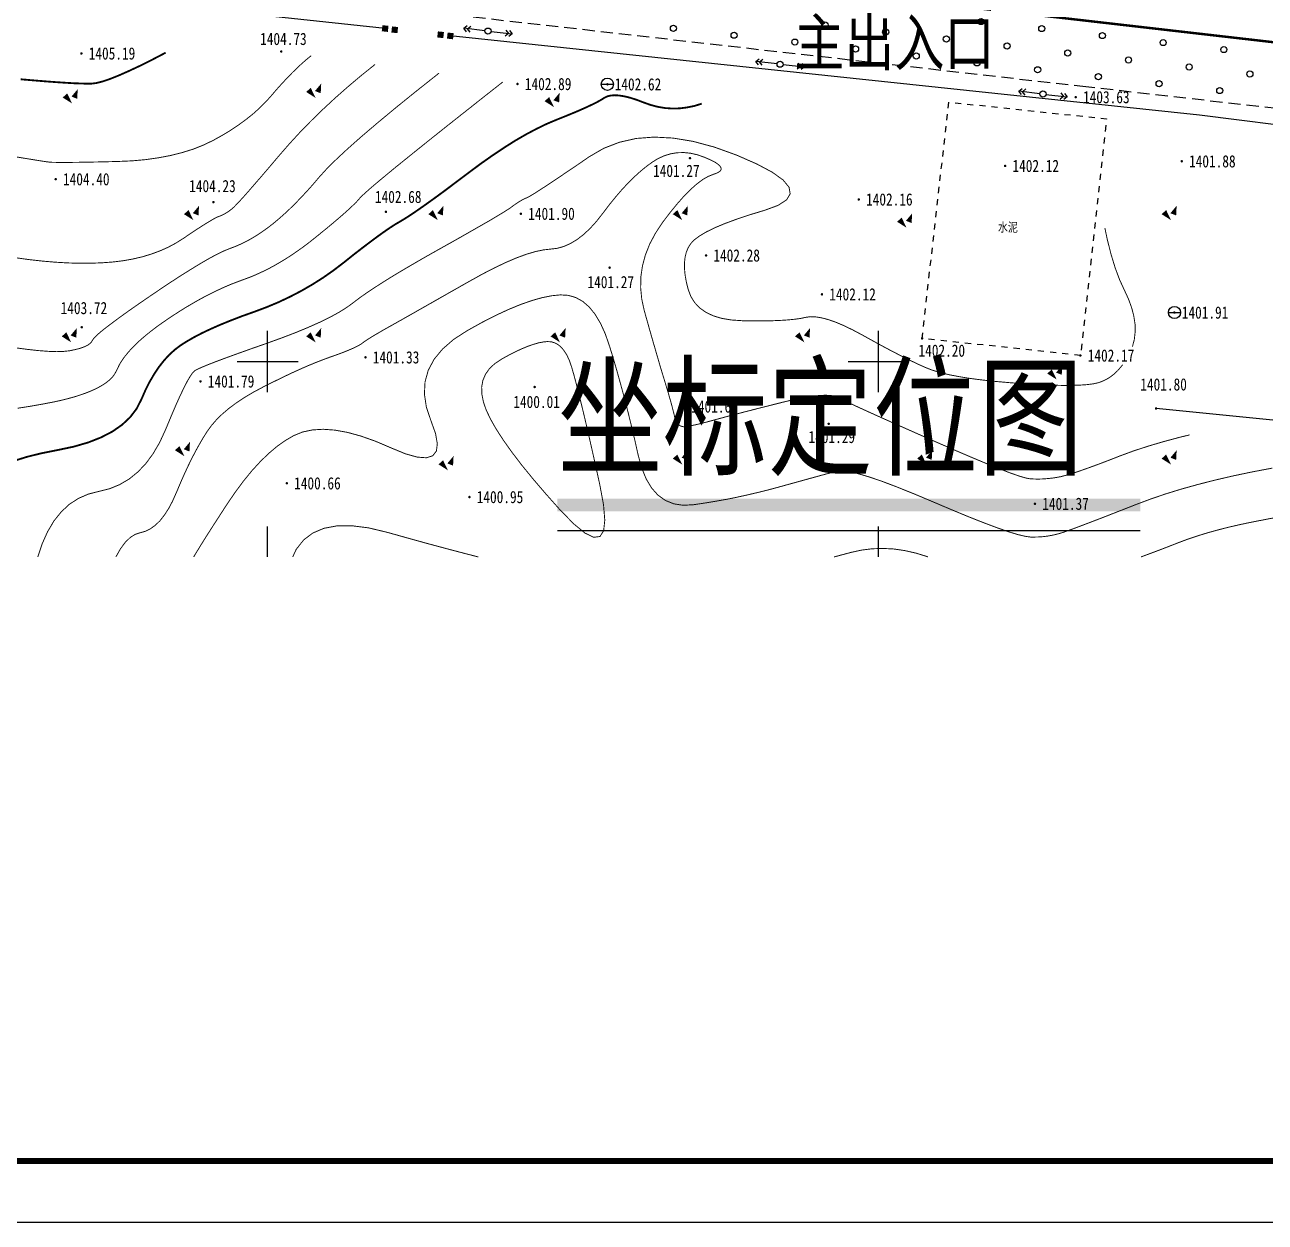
# Model space of a CAD drawing. Extents: x 496261 to 1768172, y 3738341 to 4579341.
# Drawn here: x 496660.3 to 496863.3, y 4378959.2 to 4379155.1 of the extents above; entities that cross this region are included whole.
import ezdxf
from ezdxf.enums import TextEntityAlignment as Align

# ---------------------------------------------------------------- set-up
doc = ezdxf.new("R2010")
doc.units = 0
doc.header["$MEASUREMENT"] = 0
doc.linetypes.add('X5', pattern=[3, 2, -1])
doc.linetypes.add('X6', pattern=[2, 1, -1])
doc.layers.get('0').update_dxf_attribs({"color": 8, "linetype": 'CONTINUOUS'})
for name, color, linetype in [('DGX', 8, 'CONTINUOUS'), ('DIM_SYMB', 3, 'CONTINUOUS'), ('DLSS', 8, 'CONTINUOUS'), ('DMTZ', 8, 'CONTINUOUS'), ('GCD', 8, 'CONTINUOUS'), ('GXYZ', 8, 'CONTINUOUS'), ('JMD', 8, 'CONTINUOUS'), ('PUB_TEXT', 7, 'CONTINUOUS'), ('PUB_TITLE', 7, 'CONTINUOUS'), ('TK', 8, 'CONTINUOUS'), ('ZBTZ', 8, 'CONTINUOUS')]:
    doc.layers.add(name, color=color, linetype=linetype)
doc.styles.add('-黑体', font='simhei.ttf', dxfattribs={"width": 0.8})
doc.styles.add('HT', font='simhei.ttf', dxfattribs={"width": 0.8})
doc.styles.add('HZ', font='', dxfattribs={"width": 0.8})
doc.styles.get('HZ').set_extended_font_data('SimSun')
doc.linetypes.add('10411', pattern='A,2,[150,AAA.SHX,S=1,R=0,X=0,Y=1],2,[151,AAA.SHX,S=1,R=0,X=0,Y=3],1e-11', length=4)
doc.linetypes.add('444', pattern='A,4.5,[145,AAA.SHX,S=1,R=0,X=0,Y=1],4.5,-0.5,[146,AAA.SHX,S=1,R=0,X=0,Y=0],-0.5', length=10)

# ---------------------------------------------------------------- blocks, each defined once
blk = doc.blocks.new('gc170')
at = {"linetype": 'Continuous'}
blk.add_circle((0, 0), 0.5, dxfattribs=at)
blk = doc.blocks.new('gc013a')
at = {"linetype": 'Continuous'}
blk.add_line((0.5, 0), (4, 0), dxfattribs=at)
at = {"linetype": 'Continuous', "flags": 128}
for points in [[(2.88, 0.5), (3.38, 0), (2.88, -0.5)], [(3.5, 0.5), (4, 0), (3.5, -0.5)]]:
    blk.add_lwpolyline(points, dxfattribs=at)
blk = doc.blocks.new('GC200')
at = {"linetype": 'Continuous', "const_width": 0.2, "flags": 128}
blk.add_lwpolyline([(-0.1, 0, 1), (0.1, 0, 1)], format="xyb", close=True, dxfattribs=at)
blk = doc.blocks.new('GC042')
blk.add_line((-1, 0), (1, 0))
blk.add_circle((0, 0), 1)
blk = doc.blocks.new('GC002')
at = {"const_width": 1}
blk.add_lwpolyline([(-0.5, 0), (0.5, 0)], dxfattribs=at)
blk = doc.blocks.new('gc090')
for points in [[(-1.02, 0.41, 1, 0, 0), (0.15, -0.9, 0, 0, 0)], [(1.07, 1.45, 0, 1, 0), (0.52, 0.05, 1, 1, 0)]]:
    blk.add_lwpolyline(points, format="xyseb")

msp = doc.modelspace()

# ---------------------------------------------------------------- linework, layer by layer
at = {"layer": 'DGX', "color": 8, "linetype": 'Continuous', "const_width": 0.15}
msp.add_lwpolyline([(496738.5, 4379145.75, 0.000383), (496735.15, 4379143.12, 0.000718), (496733.36, 4379141.7, 0.000002), (496728.88, 4379138.16, 0.000366), (496728.85, 4379138.13, 0.00058), (496727.09, 4379136.73, 0.000485), (496724.98, 4379135.04, 0.000826), (496723.54, 4379133.88, 0.00066), (496721.73, 4379132.42, 0.001266), (496720.62, 4379131.52, 0.000934), (496719.12, 4379130.28, 0.002169), (496718.36, 4379129.65, 0.001342), (496717.14, 4379128.62, 0.004496), (496716.34, 4379127.92, 0.006502), (496715.8, 4379127.43, 0.008485), (496715.43, 4379127.08, 0.008771), (496715.08, 4379126.72, 0.010543), (496714.83, 4379126.44, -0.012578), (496714.62, 4379126.2, -0.005054), (496714.32, 4379125.9, -0.00513), (496714.02, 4379125.6, -0.003045), (496713.62, 4379125.22, -0.003628), (496713.28, 4379124.9, -0.002324), (496712.81, 4379124.48, -0.002695), (496712.41, 4379124.12, -0.001828), (496711.87, 4379123.65, -0.002078), (496711.4, 4379123.25, -0.001473), (496710.8, 4379122.74, -0.00165), (496710.26, 4379122.29, -0.001211), (496709.76, 4379121.87, -0.000776), (496708.98, 4379121.24, -0.001577), (496708.41, 4379120.77, -0.00108), (496707.57, 4379120.1, -0.00422), (496706.93, 4379119.59, -0.003267), (496706.09, 4379118.95, -0.005667), (496705.45, 4379118.48, -0.004531), (496704.62, 4379117.9, -0.004938), (496703.9, 4379117.41, -0.004801), (496703.15, 4379116.92, -0.005222), (496702.43, 4379116.48, -0.005081), (496701.69, 4379116.04, -0.005511), (496700.97, 4379115.63, -0.005368), (496700.23, 4379115.23, -0.005801), (496699.51, 4379114.87, -0.005659), (496698.77, 4379114.52, -0.006089), (496697.83, 4379114.1, -0.011227), (496697.31, 4379113.88, -0.00109), (496696.78, 4379113.68, -0.000645), (496695.86, 4379113.34, -0.00127), (496695, 4379113.02, 0.001824), (496694.4, 4379112.79, 0.008821), (496693.87, 4379112.58, 0.004861), (496692.92, 4379112.17, 0.004396), (496692.15, 4379111.82, 0.004546), (496691.41, 4379111.47, 0.004109), (496690.62, 4379111.08, 0.004249), (496689.87, 4379110.7, 0.003842), (496689.07, 4379110.27, 0.003972), (496688.3, 4379109.84, 0.003593), (496687.49, 4379109.37, 0.003714), (496686.71, 4379108.91, 0.003362), (496685.93, 4379108.43, 0.003134), (496685.1, 4379107.9, 0.003489), (496684.33, 4379107.39, 0.00307), (496683.46, 4379106.81, 0.004551), (496682.7, 4379106.29, 0.00413), (496681.88, 4379105.7, 0.005892), (496681.22, 4379105.2, 0.005158), (496680.47, 4379104.61, 0.006591), (496679.86, 4379104.11, 0.006057), (496679.21, 4379103.55, 0.00784), (496678.68, 4379103.06, 0.007179), (496678.12, 4379102.51, 0.0094), (496677.66, 4379102.03, 0.008586), (496677.18, 4379101.49, 0.011336), (496676.8, 4379101.03, 0.010352), (496676.4, 4379100.51, 0.013693), (496676.05, 4379099.98, 0.017055), (496675.78, 4379099.54, 0.020425), (496675.59, 4379099.16, -0.014533), (496675.33, 4379098.61, -0.012396), (496675.05, 4379098.1, -0.015804), (496674.8, 4379097.71, -0.044419), (496674.52, 4379097.36, -0.027712), (496673.99, 4379096.87, -0.018279), (496673.42, 4379096.43, -0.020748), (496672.89, 4379096.09, -0.013378), (496672.15, 4379095.68, -0.015382), (496671.49, 4379095.36, -0.010068), (496670.6, 4379094.98, -0.011552), (496669.81, 4379094.69, -0.007788), (496668.77, 4379094.34, -0.008859), (496667.84, 4379094.07, -0.006169), (496666.56, 4379093.74, -0.008031), (496665.58, 4379093.51, -0.003902), (496664.13, 4379093.22, -0.005082), (496663.02, 4379093.01, -0.001457), (496661.49, 4379092.74, -0.00215), (496660.45, 4379092.57, -0.00126), (496659.1, 4379092.36, -0.001756)], format="xyb", dxfattribs=at)
at = {"layer": 'DGX', "color": 8, "linetype": 'Continuous', "const_width": 0.3, "flags": 128}
msp.add_lwpolyline([(496683.33, 4379150.55), (496681.07, 4379149.37), (496679.02, 4379148.35), (496677.18, 4379147.49), (496675.56, 4379146.78), (496674.15, 4379146.22), (496672.95, 4379145.82), (496671.96, 4379145.57), (496671.19, 4379145.48), (496670.42, 4379145.47), (496669.46, 4379145.5), (496668.3, 4379145.54), (496666.95, 4379145.62), (496665.4, 4379145.72), (496663.66, 4379145.85), (496661.72, 4379146.01), (496659.59, 4379146.19)], dxfattribs=at)
at = {"layer": 'DGX', "color": 8, "linetype": 'Continuous', "const_width": 0.15, "flags": 128}
for points, elevation in [([(496707.14, 4379150.05), (496706.39, 4379149.45), (496705.63, 4379148.78), (496704.85, 4379148.06), (496704.05, 4379147.27), (496703.23, 4379146.43), (496702.39, 4379145.53), (496701.53, 4379144.58), (496700.66, 4379143.56), (496699.74, 4379142.53), (496698.74, 4379141.53), (496697.66, 4379140.56), (496696.5, 4379139.63), (496695.26, 4379138.72), (496693.95, 4379137.84), (496692.55, 4379137), (496691.08, 4379136.18), (496689.51, 4379135.43), (496687.83, 4379134.76), (496686.04, 4379134.2), (496684.14, 4379133.72), (496682.13, 4379133.34), (496680.02, 4379133.04), (496677.79, 4379132.84), (496675.45, 4379132.74), (496673.18, 4379132.68), (496671.16, 4379132.64), (496669.39, 4379132.61), (496667.88, 4379132.59), (496666.62, 4379132.58), (496665.61, 4379132.59), (496664.85, 4379132.6), (496664.34, 4379132.63), (496663.7, 4379132.71), (496662.54, 4379132.89), (496660.87, 4379133.16), (496658.67, 4379133.52)], 1404.5), ([(496717.59, 4379148.62), (496715.32, 4379146.8), (496713.14, 4379144.96), (496711.04, 4379143.11), (496709.03, 4379141.24), (496707.1, 4379139.36), (496705.25, 4379137.46), (496703.49, 4379135.54), (496701.81, 4379133.61), (496700.26, 4379131.78), (496698.88, 4379130.17), (496697.66, 4379128.77), (496696.63, 4379127.58), (496695.76, 4379126.61), (496695.06, 4379125.86), (496694.53, 4379125.31), (496694.17, 4379124.99), (496693.9, 4379124.78), (496693.63, 4379124.58), (496693.36, 4379124.4), (496693.09, 4379124.24), (496692.82, 4379124.09), (496692.55, 4379123.96), (496692.28, 4379123.84), (496692.01, 4379123.74), (496691.69, 4379123.61), (496691.25, 4379123.38), (496690.7, 4379123.06), (496690.03, 4379122.66), (496689.25, 4379122.17), (496688.36, 4379121.59), (496687.35, 4379120.92), (496686.23, 4379120.16), (496685.02, 4379119.4), (496683.74, 4379118.71), (496682.39, 4379118.11), (496680.98, 4379117.59), (496679.5, 4379117.14), (496677.95, 4379116.78), (496676.34, 4379116.49), (496674.66, 4379116.29), (496672.92, 4379116.16), (496671.1, 4379116.09), (496669.22, 4379116.08), (496667.26, 4379116.14), (496665.24, 4379116.26), (496663.14, 4379116.44), (496660.98, 4379116.68), (496658.75, 4379116.99)], 1404), ([(496728.05, 4379147.19), (496724.34, 4379144.25), (496721, 4379141.55), (496718.01, 4379139.07), (496715.38, 4379136.83), (496713.11, 4379134.82), (496711.2, 4379133.04), (496709.64, 4379131.49), (496708.44, 4379130.17), (496707.44, 4379128.99), (496706.45, 4379127.88), (496705.47, 4379126.84), (496704.52, 4379125.85), (496703.58, 4379124.93), (496702.66, 4379124.07), (496701.76, 4379123.28), (496700.87, 4379122.54), (496700, 4379121.87), (496699.12, 4379121.24), (496698.25, 4379120.66), (496697.39, 4379120.14), (496696.52, 4379119.66), (496695.66, 4379119.24), (496694.8, 4379118.86), (496693.94, 4379118.54), (496692.99, 4379118.16), (496691.85, 4379117.62), (496690.53, 4379116.92), (496689.03, 4379116.05), (496687.34, 4379115.02), (496685.46, 4379113.84), (496683.4, 4379112.49), (496681.15, 4379110.97), (496678.95, 4379109.46), (496677.03, 4379108.12), (496675.39, 4379106.93), (496674.02, 4379105.91), (496672.93, 4379105.06), (496672.12, 4379104.37), (496671.59, 4379103.84), (496671.33, 4379103.47), (496671.17, 4379103.2), (496670.93, 4379102.94), (496670.59, 4379102.7), (496670.16, 4379102.48), (496669.65, 4379102.27), (496669.05, 4379102.09), (496668.35, 4379101.92), (496667.57, 4379101.76), (496666.64, 4379101.66), (496665.49, 4379101.62), (496664.11, 4379101.67), (496662.52, 4379101.79), (496660.71, 4379101.99), (496658.67, 4379102.26)], 1403.5)]:
    msp.add_lwpolyline(points, dxfattribs=dict(at, elevation=elevation))
at = {"layer": 'DGX', "color": 8, "linetype": 'Continuous'}
for points, const_width, elevation in [([(496771.06, 4379142.2), (496769.86, 4379141.83), (496768.65, 4379141.58), (496767.46, 4379141.43), (496766.26, 4379141.4), (496765.07, 4379141.48), (496763.88, 4379141.68), (496762.69, 4379141.99), (496761.51, 4379142.41), (496760.38, 4379142.84), (496759.34, 4379143.17), (496758.39, 4379143.4), (496757.53, 4379143.54), (496756.77, 4379143.58), (496756.1, 4379143.52), (496755.53, 4379143.37), (496755.05, 4379143.12), (496754.55, 4379142.8), (496753.91, 4379142.45), (496753.13, 4379142.06), (496752.22, 4379141.63), (496751.17, 4379141.16), (496749.99, 4379140.66), (496748.67, 4379140.12), (496747.22, 4379139.54), (496745.66, 4379138.88), (496744.03, 4379138.09), (496742.33, 4379137.19), (496740.55, 4379136.16), (496738.71, 4379135), (496736.8, 4379133.72), (496734.81, 4379132.32), (496732.76, 4379130.79), (496730.75, 4379129.28), (496728.93, 4379127.91), (496727.28, 4379126.7), (496725.8, 4379125.64), (496724.5, 4379124.73), (496723.38, 4379123.97), (496722.43, 4379123.36), (496721.66, 4379122.9), (496720.91, 4379122.46), (496720.05, 4379121.91), (496719.08, 4379121.24), (496717.98, 4379120.45), (496716.77, 4379119.55), (496715.44, 4379118.54), (496713.99, 4379117.42), (496712.43, 4379116.17), (496710.78, 4379114.91), (496709.08, 4379113.72), (496707.33, 4379112.61), (496705.53, 4379111.57), (496703.67, 4379110.6), (496701.76, 4379109.7), (496699.8, 4379108.88), (496697.79, 4379108.13), (496695.82, 4379107.43), (496693.98, 4379106.72), (496692.28, 4379106.03), (496690.71, 4379105.34), (496689.27, 4379104.66), (496687.97, 4379103.98), (496686.8, 4379103.31), (496685.76, 4379102.65), (496684.81, 4379101.93), (496683.9, 4379101.1), (496683.04, 4379100.16), (496682.21, 4379099.1), (496681.43, 4379097.93), (496680.68, 4379096.65), (496679.98, 4379095.25), (496679.32, 4379093.74), (496678.54, 4379092.24), (496677.5, 4379090.88), (496676.19, 4379089.65), (496674.61, 4379088.55), (496672.76, 4379087.59), (496670.65, 4379086.76), (496668.26, 4379086.07), (496665.61, 4379085.51), (496662.98, 4379084.99), (496660.67, 4379084.42), (496658.67, 4379083.8)], 0.3, 1402.5), ([(496839.94, 4379099.49), (496839.85, 4379099.36), (496839.18, 4379098.56), (496838.46, 4379097.88), (496837.69, 4379097.32), (496836.88, 4379096.88), (496836.03, 4379096.55), (496835.12, 4379096.35), (496834.1, 4379096.22), (496832.89, 4379096.14), (496831.47, 4379096.1), (496829.87, 4379096.1), (496828.06, 4379096.15), (496826.06, 4379096.23), (496823.87, 4379096.36), (496821.48, 4379096.54), (496819.09, 4379096.75), (496816.89, 4379096.99), (496814.88, 4379097.25), (496813.06, 4379097.55), (496811.42, 4379097.87), (496809.98, 4379098.23), (496808.73, 4379098.61), (496807.66, 4379099.03), (496806.65, 4379099.48), (496805.56, 4379100), (496804.39, 4379100.57), (496803.14, 4379101.21), (496801.81, 4379101.9), (496800.4, 4379102.65), (496798.91, 4379103.47), (496797.34, 4379104.34), (496795.78, 4379105.17), (496794.34, 4379105.87), (496793.01, 4379106.43), (496791.79, 4379106.86), (496790.69, 4379107.15), (496789.69, 4379107.31), (496788.82, 4379107.34), (496788.05, 4379107.23), (496787.27, 4379107.06), (496786.34, 4379106.93), (496785.26, 4379106.82), (496784.05, 4379106.74), (496782.68, 4379106.68), (496781.17, 4379106.65), (496779.51, 4379106.65), (496777.71, 4379106.68), (496775.94, 4379106.8), (496774.35, 4379107.06), (496772.95, 4379107.48), (496771.74, 4379108.05), (496770.73, 4379108.77), (496769.9, 4379109.64), (496769.27, 4379110.66), (496768.83, 4379111.83), (496768.53, 4379113.04), (496768.33, 4379114.17), (496768.23, 4379115.22), (496768.23, 4379116.19), (496768.33, 4379117.08), (496768.53, 4379117.89), (496768.83, 4379118.62), (496769.24, 4379119.28), (496769.82, 4379119.9), (496770.67, 4379120.54), (496771.78, 4379121.2), (496773.16, 4379121.88), (496774.81, 4379122.57), (496776.72, 4379123.28), (496778.9, 4379124.01), (496781.35, 4379124.75), (496783.53, 4379125.55), (496784.93, 4379126.45), (496785.53, 4379127.44), (496785.35, 4379128.52), (496784.38, 4379129.7), (496782.62, 4379130.97), (496780.07, 4379132.33), (496776.74, 4379133.79), (496773.1, 4379135.1), (496769.64, 4379136.03), (496766.36, 4379136.57), (496763.26, 4379136.73), (496760.34, 4379136.51), (496757.6, 4379135.89), (496755.03, 4379134.9), (496752.65, 4379133.52), (496750.49, 4379132.03), (496748.57, 4379130.74), (496746.92, 4379129.62), (496745.51, 4379128.69), (496744.36, 4379127.95), (496743.47, 4379127.38), (496742.83, 4379127.01), (496742.44, 4379126.81), (496742.17, 4379126.7), (496741.9, 4379126.57), (496741.6, 4379126.41), (496741.3, 4379126.23), (496740.99, 4379126.04), (496740.66, 4379125.82), (496740.32, 4379125.58), (496739.97, 4379125.32), (496739.47, 4379124.97), (496738.69, 4379124.48), (496737.63, 4379123.84), (496736.29, 4379123.04), (496734.67, 4379122.11), (496732.76, 4379121.02), (496730.58, 4379119.78), (496728.11, 4379118.4), (496725.61, 4379116.99), (496723.32, 4379115.66), (496721.23, 4379114.43), (496719.36, 4379113.28), (496717.7, 4379112.22), (496716.24, 4379111.25), (496714.99, 4379110.37), (496713.96, 4379109.58), (496712.92, 4379108.83), (496711.67, 4379108.05), (496710.21, 4379107.25), (496708.53, 4379106.43), (496706.65, 4379105.59), (496704.55, 4379104.72), (496702.24, 4379103.84), (496699.72, 4379102.93), (496697.23, 4379102.06), (496695.05, 4379101.28), (496693.15, 4379100.59), (496691.55, 4379099.99), (496690.24, 4379099.48), (496689.22, 4379099.06), (496688.5, 4379098.73), (496688.06, 4379098.49), (496687.74, 4379098.17), (496687.34, 4379097.59), (496686.86, 4379096.77), (496686.31, 4379095.7), (496685.67, 4379094.37), (496684.96, 4379092.79), (496684.18, 4379090.96), (496683.31, 4379088.87), (496682.35, 4379086.78), (496681.27, 4379084.93), (496680.08, 4379083.31), (496678.77, 4379081.93), (496677.35, 4379080.78), (496675.81, 4379079.87), (496674.16, 4379079.19), (496672.39, 4379078.75), (496670.63, 4379078.3), (496669.02, 4379077.59), (496667.55, 4379076.63), (496666.23, 4379075.4), (496665.04, 4379073.92), (496664, 4379072.17), (496663.11, 4379070.17), (496662.39, 4379068.02)], 0.15, 1402), ([(496675.18, 4379068.02), (496675.24, 4379068.15), (496675.96, 4379069.41), (496676.72, 4379070.43), (496677.5, 4379071.19), (496678.32, 4379071.72), (496679.17, 4379071.99), (496680.02, 4379072.23), (496680.84, 4379072.64), (496681.63, 4379073.21), (496682.39, 4379073.95), (496683.11, 4379074.87), (496683.81, 4379075.95), (496684.47, 4379077.2), (496685.1, 4379078.62), (496685.72, 4379080.09), (496686.34, 4379081.5), (496686.96, 4379082.84), (496687.58, 4379084.11), (496688.21, 4379085.32), (496688.84, 4379086.46), (496689.47, 4379087.54), (496690.11, 4379088.55), (496690.81, 4379089.52), (496691.64, 4379090.48), (496692.59, 4379091.41), (496693.67, 4379092.33), (496694.88, 4379093.23), (496696.22, 4379094.12), (496697.69, 4379094.99), (496699.28, 4379095.84), (496700.9, 4379096.65), (496702.45, 4379097.41), (496703.92, 4379098.11), (496705.32, 4379098.75), (496706.65, 4379099.33), (496707.91, 4379099.85), (496709.1, 4379100.31), (496710.21, 4379100.72), (496711.24, 4379101.08), (496712.16, 4379101.42), (496712.97, 4379101.74), (496713.68, 4379102.04), (496714.29, 4379102.31), (496714.79, 4379102.56), (496715.19, 4379102.79), (496715.48, 4379102.99), (496715.77, 4379103.21), (496716.14, 4379103.46), (496716.59, 4379103.75), (496717.13, 4379104.09), (496717.75, 4379104.46), (496718.46, 4379104.87), (496719.25, 4379105.33), (496720.13, 4379105.82), (496721.13, 4379106.38), (496722.3, 4379107.04), (496723.64, 4379107.8), (496725.15, 4379108.66), (496726.83, 4379109.61), (496728.67, 4379110.66), (496730.68, 4379111.8), (496732.87, 4379113.04), (496735.06, 4379114.26), (496737.11, 4379115.32), (496739.01, 4379116.22), (496740.76, 4379116.97), (496742.36, 4379117.56), (496743.82, 4379117.99), (496745.14, 4379118.27), (496746.31, 4379118.4), (496747.4, 4379118.53), (496748.48, 4379118.83), (496749.56, 4379119.31), (496750.64, 4379119.96), (496751.71, 4379120.78), (496752.77, 4379121.77), (496753.83, 4379122.94), (496754.88, 4379124.28), (496755.93, 4379125.66), (496756.97, 4379126.94), (496757.99, 4379128.13), (496759.01, 4379129.22), (496760.02, 4379130.22), (496761.01, 4379131.12), (496762, 4379131.93), (496762.97, 4379132.64), (496763.95, 4379133.24), (496764.96, 4379133.69), (496765.99, 4379134), (496767.04, 4379134.17), (496768.12, 4379134.2), (496769.22, 4379134.09), (496770.35, 4379133.83), (496771.5, 4379133.43), (496772.54, 4379132.98), (496773.33, 4379132.56), (496773.88, 4379132.16), (496774.18, 4379131.79), (496774.24, 4379131.46), (496774.05, 4379131.15), (496773.61, 4379130.87), (496772.93, 4379130.62), (496772.1, 4379130.29), (496771.21, 4379129.78), (496770.26, 4379129.07), (496769.26, 4379128.18), (496768.19, 4379127.11), (496767.07, 4379125.84), (496765.88, 4379124.39), (496764.64, 4379122.75), (496763.49, 4379121.01), (496762.55, 4379119.25), (496761.84, 4379117.47), (496761.36, 4379115.68), (496761.09, 4379113.87), (496761.06, 4379112.04), (496761.24, 4379110.2), (496761.65, 4379108.33), (496762.16, 4379106.52), (496762.64, 4379104.81), (496763.1, 4379103.21), (496763.53, 4379101.73), (496763.93, 4379100.35), (496764.3, 4379099.08), (496764.65, 4379097.92), (496764.97, 4379096.88), (496765.26, 4379095.91), (496765.53, 4379095.02), (496765.77, 4379094.19), (496765.99, 4379093.42), (496766.18, 4379092.73), (496766.34, 4379092.09), (496766.49, 4379091.52), (496766.6, 4379091.02), (496766.72, 4379090.59), (496766.87, 4379090.21), (496767.06, 4379089.91), (496767.27, 4379089.67), (496767.52, 4379089.49), (496767.8, 4379089.38), (496768.11, 4379089.33), (496768.46, 4379089.35), (496768.86, 4379089.41), (496769.32, 4379089.5), (496769.85, 4379089.61), (496770.45, 4379089.75), (496771.12, 4379089.91), (496771.86, 4379090.1), (496772.67, 4379090.32), (496773.54, 4379090.56), (496774.51, 4379090.82), (496775.58, 4379091.11), (496776.77, 4379091.42), (496778.07, 4379091.76), (496779.48, 4379092.12), (496781, 4379092.51), (496782.63, 4379092.92), (496784.37, 4379093.36), (496786.08, 4379093.76), (496787.63, 4379094.08), (496789.01, 4379094.31), (496790.23, 4379094.44), (496791.29, 4379094.49), (496792.17, 4379094.45), (496792.9, 4379094.32), (496793.45, 4379094.09), (496794.11, 4379093.75), (496795.14, 4379093.25), (496796.53, 4379092.6), (496798.3, 4379091.79), (496800.43, 4379090.83), (496802.93, 4379089.71), (496805.79, 4379088.44), (496809.02, 4379087.01), (496812.26, 4379085.59), (496815.13, 4379084.36), (496817.64, 4379083.31), (496819.79, 4379082.45), (496821.57, 4379081.76), (496822.99, 4379081.27), (496824.05, 4379080.95), (496824.75, 4379080.82), (496825.26, 4379080.79), (496825.79, 4379080.77), (496826.33, 4379080.77), (496826.88, 4379080.79), (496827.44, 4379080.83), (496828, 4379080.88), (496828.58, 4379080.95), (496829.17, 4379081.04), (496829.85, 4379081.17), (496830.71, 4379081.4), (496831.75, 4379081.71), (496832.96, 4379082.11), (496834.35, 4379082.6), (496835.91, 4379083.17), (496837.65, 4379083.83), (496839.57, 4379084.58), (496841.69, 4379085.36), (496844.04, 4379086.13), (496846.61, 4379086.89), (496849.41, 4379087.64), (496850.92, 4379088)], 0.15, 1401.5), ([(496687.91, 4379068.02), (496688.13, 4379068.4), (496688.81, 4379069.52), (496689.65, 4379070.88), (496690.66, 4379072.47), (496691.84, 4379074.3), (496693.18, 4379076.37), (496694.6, 4379078.47), (496696.01, 4379080.38), (496697.41, 4379082.1), (496698.81, 4379083.63), (496700.2, 4379084.98), (496701.58, 4379086.14), (496702.95, 4379087.11), (496704.32, 4379087.9), (496705.76, 4379088.48), (496707.35, 4379088.81), (496709.1, 4379088.92), (496711.01, 4379088.78), (496713.07, 4379088.41), (496715.29, 4379087.8), (496717.66, 4379086.96), (496720.19, 4379085.88), (496722.57, 4379084.9), (496724.5, 4379084.36), (496725.99, 4379084.25), (496727.04, 4379084.59), (496727.63, 4379085.35), (496727.78, 4379086.56), (496727.49, 4379088.21), (496726.75, 4379090.29), (496725.99, 4379092.53), (496725.67, 4379094.66), (496725.77, 4379096.68), (496726.3, 4379098.58), (496727.26, 4379100.38), (496728.65, 4379102.06), (496730.46, 4379103.63), (496732.71, 4379105.08), (496735.09, 4379106.4), (496737.34, 4379107.55), (496739.45, 4379108.53), (496741.42, 4379109.34), (496743.26, 4379109.98), (496744.95, 4379110.46), (496746.51, 4379110.77), (496747.93, 4379110.91), (496749.23, 4379110.83), (496750.45, 4379110.47), (496751.59, 4379109.84), (496752.64, 4379108.92), (496753.6, 4379107.74), (496754.48, 4379106.27), (496755.27, 4379104.53), (496755.97, 4379102.51), (496756.63, 4379100.35), (496757.26, 4379098.17), (496757.87, 4379095.97), (496758.47, 4379093.76), (496759.04, 4379091.53), (496759.59, 4379089.28), (496760.13, 4379087.02), (496760.64, 4379084.74), (496761.22, 4379082.61), (496761.96, 4379080.8), (496762.86, 4379079.3), (496763.91, 4379078.12), (496765.13, 4379077.26), (496766.5, 4379076.71), (496768.02, 4379076.48), (496769.7, 4379076.57), (496771.46, 4379076.83), (496773.22, 4379077.12), (496774.97, 4379077.43), (496776.73, 4379077.78), (496778.47, 4379078.16), (496780.22, 4379078.57), (496781.96, 4379079), (496783.7, 4379079.47), (496785.36, 4379079.93), (496786.89, 4379080.35), (496788.29, 4379080.74), (496789.54, 4379081.08), (496790.65, 4379081.39), (496791.63, 4379081.65), (496792.47, 4379081.88), (496793.16, 4379082.07), (496793.96, 4379082.14), (496795.09, 4379082.01), (496796.55, 4379081.68), (496798.35, 4379081.15), (496800.48, 4379080.43), (496802.94, 4379079.5), (496805.73, 4379078.38), (496808.86, 4379077.06), (496812, 4379075.73), (496814.8, 4379074.57), (496817.29, 4379073.59), (496819.45, 4379072.78), (496821.29, 4379072.14), (496822.81, 4379071.68), (496824, 4379071.4), (496824.87, 4379071.28), (496825.58, 4379071.28), (496826.28, 4379071.3), (496826.97, 4379071.35), (496827.66, 4379071.44), (496828.35, 4379071.56), (496829.03, 4379071.71), (496829.7, 4379071.89), (496830.37, 4379072.1), (496831.14, 4379072.38), (496832.11, 4379072.73), (496833.27, 4379073.17), (496834.64, 4379073.69), (496836.21, 4379074.29), (496837.98, 4379074.98), (496839.95, 4379075.75), (496842.12, 4379076.6), (496844.46, 4379077.48), (496846.92, 4379078.32), (496849.52, 4379079.12), (496852.24, 4379079.88), (496855.1, 4379080.61), (496858.08, 4379081.3), (496861.19, 4379081.95), (496864.43, 4379082.56)], 0.15, 1401), ([(496842.93, 4379068.02), (496843, 4379068.05), (496844.51, 4379068.61), (496846, 4379069.17), (496847.49, 4379069.74), (496848.96, 4379070.32), (496850.46, 4379070.88), (496852.05, 4379071.42), (496853.72, 4379071.94), (496855.48, 4379072.43), (496857.32, 4379072.9), (496859.24, 4379073.34), (496861.25, 4379073.76), (496863.34, 4379074.16), (496865.44, 4379074.57)], 0.15, 1400.5), ([(496704.11, 4379068.02), (496704.7, 4379069.29), (496705.9, 4379070.8), (496707.4, 4379071.94), (496709.22, 4379072.71), (496711.35, 4379073.11), (496713.79, 4379073.13), (496716.54, 4379072.78), (496719.6, 4379072.05), (496722.81, 4379071.15), (496726.02, 4379070.26), (496729.22, 4379069.4), (496732.41, 4379068.56), (496734.5, 4379068.02)], 0.15, 1400.5), ([(496792.7, 4379068.02), (496793.81, 4379068.32), (496795.45, 4379068.76), (496797.18, 4379069.14), (496798.92, 4379069.36), (496800.68, 4379069.42), (496802.46, 4379069.33), (496804.26, 4379069.07), (496806.08, 4379068.66), (496807.91, 4379068.1), (496808.1, 4379068.02)], 0.15, 1400.5)]:
    msp.add_lwpolyline(points, dxfattribs=dict(at, const_width=const_width, elevation=elevation))
at = {"layer": 'DGX', "color": 8, "linetype": 'Continuous', "const_width": 0.15}
msp.add_lwpolyline([(496837.03, 4379121.87), (496837.43, 4379119.96), (496838.05, 4379117.52), (496838.72, 4379115.33), (496839.43, 4379113.42), (496840.19, 4379111.76), (496840.88, 4379110.27), (496841.41, 4379108.83), (496841.77, 4379107.44), (496841.97, 4379106.11), (496841.99, 4379104.83), (496841.85, 4379103.6), (496841.54, 4379102.43)], dxfattribs=at)
at = {"layer": 'DGX', "color": 8, "linetype": 'Continuous', "const_width": 0.15, "flags": 128}
msp.add_lwpolyline([(496735.79, 4379092.04), (496735.32, 4379093.4), (496735.07, 4379094.66), (496735.04, 4379095.84), (496735.24, 4379096.93), (496735.67, 4379097.93), (496736.31, 4379098.84), (496737.19, 4379099.66), (496738.29, 4379100.39), (496739.46, 4379101.04), (496740.57, 4379101.61), (496741.61, 4379102.09), (496742.58, 4379102.49), (496743.49, 4379102.81), (496744.32, 4379103.05), (496745.09, 4379103.2), (496745.79, 4379103.27), (496746.43, 4379103.23), (496747.03, 4379103.05), (496747.59, 4379102.74), (496748.11, 4379102.29), (496748.58, 4379101.7), (496749.02, 4379100.98), (496749.41, 4379100.12), (496749.75, 4379099.13), (496750.11, 4379097.9), (496750.53, 4379096.33), (496751.01, 4379094.43), (496751.56, 4379092.2), (496752.17, 4379089.63), (496752.84, 4379086.72), (496753.57, 4379083.48), (496754.36, 4379079.91), (496754.98, 4379076.57), (496755.19, 4379074.03), (496755, 4379072.3), (496754.4, 4379071.37), (496753.38, 4379071.24), (496751.96, 4379071.92), (496750.14, 4379073.41), (496747.9, 4379075.69), (496745.58, 4379078.3), (496743.48, 4379080.75), (496741.62, 4379083.03), (496739.99, 4379085.16), (496738.6, 4379087.12), (496737.43, 4379088.92), (496736.5, 4379090.56)], close=True, dxfattribs=at)
at = {"layer": 'DIM_SYMB', "const_width": 2.1}
msp.add_lwpolyline([(496747.44, 4379076.53), (496842.83, 4379076.53)], dxfattribs=at)
at = {"layer": 'DIM_SYMB'}
msp.add_lwpolyline([(496747.44, 4379072.33), (496842.83, 4379072.33)], dxfattribs=at)
at = {"layer": 'DLSS', "color": 8, "linetype": 'Continuous', "const_width": 0.4, "flags": 128}
msp.add_lwpolyline([(496500, 4379194.13), (497000, 4379136.71)], dxfattribs=at)
at = {"layer": 'DLSS', "linetype": 'Continuous', "const_width": 0.4, "elevation": -23.72, "flags": 128}
msp.add_lwpolyline([(496500, 4379194.13), (497000, 4379136.71)], dxfattribs=at)
at = {"layer": 'DLSS', "color": 8, "linetype": 'X5', "flags": 128}
for points in [[(496545.87, 4379177.75), (496833.41, 4379145.06)], [(496833.41, 4379145.06), (497000, 4379126.13)]]:
    msp.add_lwpolyline(points, dxfattribs=at)
at = {"layer": 'DLSS', "color": 8, "linetype": 'X6', "elevation": 1402.17, "flags": 128}
msp.add_lwpolyline([(496833.03, 4379100.99), (496807.12, 4379103.79), (496811.5, 4379142.46), (496837.31, 4379139.72)], close=True, dxfattribs=at)
at = {"layer": 'DMTZ', "color": 8, "linetype": '10411', "elevation": 1400.68, "flags": 128}
msp.add_lwpolyline([(496960.38, 4379078.54), (496955.11, 4379080.98), (496912.09, 4379086.52), (496870, 4379089.84), (496845.42, 4379092.32)], dxfattribs=at)
at = {"layer": 'JMD', "color": 8, "linetype": '444', "flags": 128}
for points in [[(496719.24, 4379154.49), (496500, 4379177.93)], [(497000, 4379122.07), (496897.6, 4379134.76), (496881.42, 4379136.69), (496871.54, 4379137.93), (496852.5, 4379140.3), (496729.91, 4379153.29)]]:
    msp.add_lwpolyline(points, dxfattribs=at)
at = {"layer": 'PUB_TITLE'}
msp.add_lwpolyline([(496260.59, 4378959.16), (497449.59, 4378959.16), (497449.59, 4379800.16), (496260.59, 4379800.16)], close=True, dxfattribs=at)
at = {"layer": 'PUB_TITLE', "const_width": 1}
msp.add_lwpolyline([(496285.59, 4378969.16), (497439.59, 4378969.16), (497439.59, 4379790.16), (496285.59, 4379790.16)], close=True, dxfattribs=at)
at = {"layer": 'TK', "color": 8, "linetype": 'Continuous'}
for p, q in [((496700, 4379095), (496700, 4379105)), ((496800, 4379095), (496800, 4379105)), ((496695, 4379100), (496705, 4379100)), ((496795, 4379100), (496805, 4379100)), ((496700, 4379068.02), (496700, 4379073.02)), ((496800, 4379068.02), (496800, 4379073.02))]:
    msp.add_line(p, q, dxfattribs=at)

# ---------------------------------------------------------------- block references
at = {"layer": 'GCD', "color": 8, "linetype": 'Continuous'}
for p in [(496669.53, 4379150.42, 1405.19), (496702.24, 4379150.73, 1404.73), (496740.91, 4379145.42, 1402.88), (496755.61, 4379145.37, 1402.62), (496832.26, 4379143.27, 1403.63), (496769.13, 4379133.27, 1401.27), (496820.71, 4379132.02, 1402.12), (496849.61, 4379132.77, 1401.88), (496665.32, 4379129.84, 1404.4), (496691.14, 4379126.09, 1404.23), (496796.75, 4379126.53, 1402.16), (496719.36, 4379124.5, 1402.68), (496741.46, 4379124.19, 1401.9), (496771.76, 4379117.37, 1402.28), (496755.98, 4379115.36, 1401.27), (496790.73, 4379111, 1402.12), (496848.42, 4379108.02, 1401.91), (496669.58, 4379105.61, 1403.72), (496807.12, 4379103.79, 1402.2), (496716.02, 4379100.69, 1401.33), (496833.03, 4379100.99, 1402.17), (496689.02, 4379096.75, 1401.79), (496743.71, 4379095.84, 1400.01), (496768.14, 4379092.64, 1401.63), (496845.42, 4379092.32, 1401.8), (496791.83, 4379089.81, 1401.29), (496703.15, 4379080.08, 1400.66), (496733.03, 4379077.83, 1400.95), (496825.59, 4379076.73, 1401.37)]:
    msp.add_blockref('GC200', p, dxfattribs=at)
at = {"layer": 'GXYZ', "color": 8, "linetype": 'Continuous'}
for p, rotation in [((496736.07, 4379154.08), 173.5323152689208), ((496736.07, 4379154.08), 353.5323152689207), ((496783.88, 4379148.66), 173.5323152689208), ((496783.88, 4379148.66), 353.5323152689207), ((496826.9, 4379143.78), 173.5323152689208), ((496826.9, 4379143.78), 353.5323152689207)]:
    msp.add_blockref('gc013a', p, dxfattribs=dict(at, rotation=rotation))
for name, p in [('gc170', (496736.07, 4379154.08)), ('gc170', (496783.88, 4379148.66)), ('GC042', (496755.61, 4379145.37, 1402.62)), ('gc170', (496826.9, 4379143.78)), ('GC042', (496848.42, 4379108.02, 1401.91))]:
    msp.add_blockref(name, p, dxfattribs=at)
at = {"layer": 'JMD', "color": 8, "linetype": 'Continuous'}
for p, rotation in [((496719.24, 4379154.49), 353.6528757590867), ((496720.81, 4379154.29, 1404.54), 353.8392079963677), ((496728.32, 4379153.48, 1404.52), 173.8392079963678), ((496729.91, 4379153.29), 173.7005655367251)]:
    msp.add_blockref('GC002', p, dxfattribs=dict(at, rotation=rotation))
at = {"layer": 'ZBTZ', "color": 8, "linetype": 'Continuous'}
for p, rotation in [((496766.42, 4379154.53), 353.5002548479811), ((496791.22, 4379155.07), 353.4241549976628), ((496816.77, 4379155.63), 353.4257022873043), ((496826.7, 4379154.49), 353.4257022873043), ((496776.35, 4379153.4), 353.5002548479811), ((496786.29, 4379152.27), 353.5002548479811), ((496801.16, 4379153.92), 353.4241549976628), ((496811.09, 4379152.78), 353.4241549976628), ((496836.64, 4379153.34), 353.4257022873043), ((496846.57, 4379152.2), 353.4257022873043), ((496796.23, 4379151.14), 353.5002548479811), ((496806.16, 4379150), 353.5002548479811), ((496821.03, 4379151.63), 353.4241549976628), ((496830.96, 4379150.49), 353.4241549976628), ((496856.5, 4379151.05), 353.4257022873043), ((496816.1, 4379148.87), 353.5002548479811), ((496840.9, 4379149.34), 353.4241549976628), ((496850.83, 4379148.2), 353.4241549976628), ((496826.03, 4379147.74), 353.5002548479811), ((496835.97, 4379146.61), 353.5002548479811), ((496860.76, 4379147.05), 353.4241549976628), ((496845.9, 4379145.48), 353.5002548479811), ((496855.84, 4379144.34), 353.5002548479811)]:
    msp.add_blockref('gc170', p, dxfattribs=dict(at, rotation=rotation))
for p in [(496667.86, 4379143.13), (496707.71, 4379144.04), (496746.73, 4379142.53), (496687.71, 4379124.04), (496727.71, 4379124.04), (496767.71, 4379124.04), (496804.42, 4379122.8), (496847.71, 4379124.04), (496667.71, 4379104.04), (496707.71, 4379104.04), (496747.71, 4379104.04), (496787.71, 4379104.04), (496828.99, 4379097.96), (496686.23, 4379085.41), (496767.71, 4379084.04), (496807.71, 4379084.04), (496847.71, 4379084.04), (496729.37, 4379083.1)]:
    msp.add_blockref('gc090', p, dxfattribs=at)

# ---------------------------------------------------------------- texts
at = {"layer": 'DLSS', "color": 8, "linetype": 'Continuous', "style": 'HZ', "width": 0.8}
msp.add_text('水泥', height=1.5, dxfattribs=at).set_placement((496821.16, 4379122.01), align=Align.MIDDLE)
at = {"layer": 'GCD', "color": 8, "linetype": 'Continuous', "style": 'HZ', "width": 0.8}
for s, p in [('1404.73', (496698.78, 4379152.8, 1404.73)), ('1405.19', (496670.73, 4379150.42, 1405.19)), ('1402.89', (496742.11, 4379145.42, 1402.88)), ('1402.62', (496756.81, 4379145.37, 1402.62)), ('1403.63', (496833.46, 4379143.27, 1403.63)), ('1402.12', (496821.91, 4379132.02, 1402.12)), ('1401.88', (496850.81, 4379132.77, 1401.88)), ('1404.40', (496666.52, 4379129.84, 1404.4)), ('1401.27', (496763.09, 4379131.21, 1401.27)), ('1404.23', (496687.17, 4379128.72, 1404.23)), ('1402.68', (496717.57, 4379126.95, 1402.68)), ('1402.16', (496797.95, 4379126.53, 1402.16)), ('1401.90', (496742.66, 4379124.19, 1401.9)), ('1402.28', (496772.96, 4379117.37, 1402.28)), ('1401.27', (496752.36, 4379113.01, 1401.27)), ('1402.12', (496791.93, 4379111, 1402.12)), ('1403.72', (496666.13, 4379108.76, 1403.72)), ('1401.91', (496849.62, 4379108.02, 1401.91)), ('1402.20', (496806.53, 4379101.79, 1402.2)), ('1402.17', (496834.23, 4379100.99, 1402.17)), ('1401.33', (496717.22, 4379100.69, 1401.33)), ('1401.79', (496690.22, 4379096.75, 1401.79)), ('1401.80', (496842.83, 4379096.26, 1401.8)), ('1400.01', (496740.22, 4379093.4, 1400.01)), ('1401.63', (496769.34, 4379092.64, 1401.63)), ('1401.29', (496788.53, 4379087.66, 1401.29)), ('1400.66', (496704.35, 4379080.08, 1400.66)), ('1400.95', (496734.23, 4379077.83, 1400.95)), ('1401.37', (496826.79, 4379076.73, 1401.37))]:
    msp.add_text(s, height=2, dxfattribs=at).set_placement(p, align=Align.MIDDLE_LEFT)
at = {"layer": 'PUB_TEXT', "color": 1, "style": 'HT', "width": 0.8}
msp.add_text('主出入口', height=7.511, dxfattribs=at).set_placement((496786.19, 4379148.46))
at = {"layer": 'PUB_TEXT', "style": '-黑体', "width": 0.8}
msp.add_text('坐标定位图', height=15.772, dxfattribs=at).set_placement((496747.44, 4379083.03))

doc.saveas('drawing.dxf')
